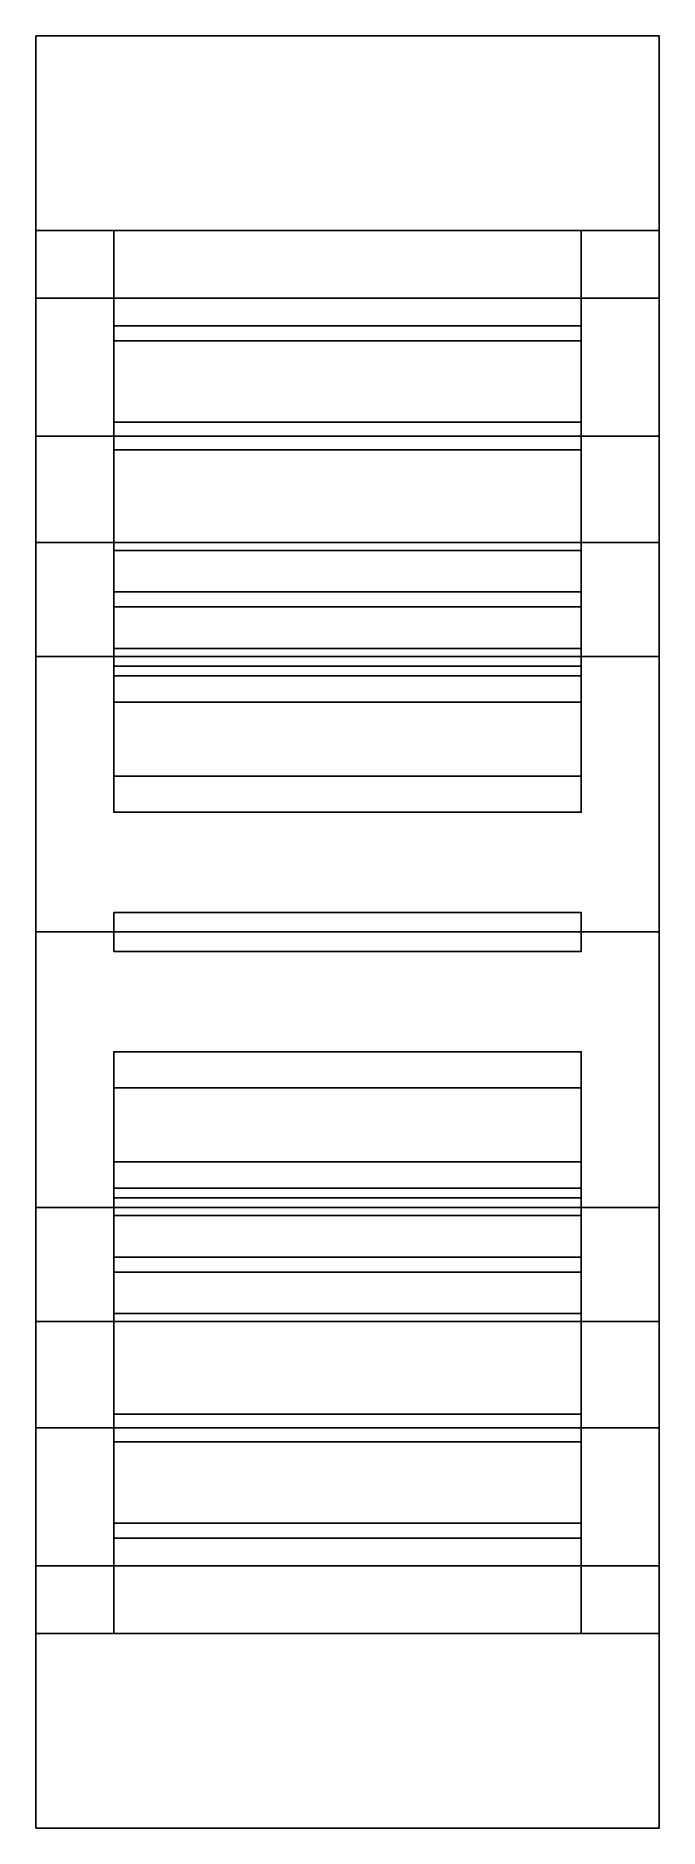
# Model space of a CAD drawing. Extents: x -1.44 to 1.44, y -0.46 to 0.46.
# Drawn here: x -1.44 to -1.12, y -0.46 to 0.46 of the extents above.
import ezdxf

# ---------------------------------------------------------------- set-up
doc = ezdxf.new("R2010")
doc.units = 0
doc.layers.add('WHEELS', color=2, linetype='CONTINUOUS')

msp = doc.modelspace()

# ---------------------------------------------------------------- linework, layer by layer
at = {"layer": 'WHEELS'}
for points in [[(-1.12, 0.32527, 0.32527), (-1.12, 0.46), (-1.44, 0.46), (-1.44, 0.32527, 0.32527)], [(-1.12, 0.46), (-1.12, 0.32527, -0.32527), (-1.44, 0.32527, -0.32527), (-1.44, 0.46)], [(-1.44, 0.25456, -0.25456), (-1.44, 0.36), (-1.44, 0.46), (-1.44, 0.32527, -0.32527)], [(-1.44, 0.36), (-1.44, 0.25456, 0.25456), (-1.44, 0.32527, 0.32527), (-1.44, 0.46)], [(-1.12, 0.36), (-1.12, 0.25456, -0.25456), (-1.12, 0.32527, -0.32527), (-1.12, 0.46)], [(-1.12, 0.25456, 0.25456), (-1.12, 0.36), (-1.12, 0.46), (-1.12, 0.32527, 0.32527)], [(-1.12, 0.36), (-1.12, 0.25456, 0.25456), (-1.44, 0.25456, 0.25456), (-1.44, 0.36)], [(-1.12, 0.25456, -0.25456), (-1.12, 0.36), (-1.44, 0.36), (-1.44, 0.25456, -0.25456)], [(-1.16, 0.36, -0.01), (-1.16, 0.19586, -0.01), (-1.4, 0.19586, -0.01), (-1.4, 0.36, -0.01)], [(-1.4, 0.36, 0.01), (-1.4, 0.19586, 0.01), (-1.16, 0.19586, 0.01), (-1.16, 0.36, 0.01)], [(-1.4, 0.19586, -0.01), (-1.4, 0.19586, 0.01), (-1.4, 0.36, 0.01), (-1.4, 0.36, -0.01)], [(-1.16, 0.36, 0.01), (-1.16, 0.19586, 0.01), (-1.16, 0.19586, -0.01), (-1.16, 0.36, -0.01)], [(-1.12, 0, 0.46), (-1.12, 0.32527, 0.32527), (-1.44, 0.32527, 0.32527), (-1.44, 0, 0.46)], [(-1.12, 0.32527, -0.32527), (-1.12, 0, -0.46), (-1.44, 0, -0.46), (-1.44, 0.32527, -0.32527)], [(-1.44, 0, -0.36), (-1.44, 0.25456, -0.25456), (-1.44, 0.32527, -0.32527), (-1.44, 0, -0.46)], [(-1.44, 0.25456, 0.25456), (-1.44, 0, 0.36), (-1.44, 0, 0.46), (-1.44, 0.32527, 0.32527)], [(-1.12, 0, 0.36), (-1.12, 0.25456, 0.25456), (-1.12, 0.32527, 0.32527), (-1.12, 0, 0.46)], [(-1.12, 0.25456, -0.25456), (-1.12, 0, -0.36), (-1.12, 0, -0.46), (-1.12, 0.32527, -0.32527)], [(-1.16, 0.31111, 0.11804), (-1.16, 0.17454, 0.06147), (-1.4, 0.17454, 0.06147), (-1.4, 0.31111, 0.11804)], [(-1.4, 0.17454, 0.06147), (-1.4, 0.16688, 0.07995), (-1.4, 0.30345, 0.13652), (-1.4, 0.31111, 0.11804)], [(-1.4, 0.16688, -0.07995), (-1.4, 0.17454, -0.06147), (-1.4, 0.31111, -0.11804), (-1.4, 0.30345, -0.13652)], [(-1.4, 0.31111, -0.11804), (-1.4, 0.17454, -0.06147), (-1.16, 0.17454, -0.06147), (-1.16, 0.31111, -0.11804)], [(-1.16, 0.30345, 0.13652), (-1.16, 0.16688, 0.07995), (-1.16, 0.17454, 0.06147), (-1.16, 0.31111, 0.11804)], [(-1.16, 0.31111, -0.11804), (-1.16, 0.17454, -0.06147), (-1.16, 0.16688, -0.07995), (-1.16, 0.30345, -0.13652)], [(-1.4, 0.30345, 0.13652), (-1.4, 0.16688, 0.07995), (-1.16, 0.16688, 0.07995), (-1.16, 0.30345, 0.13652)], [(-1.16, 0.30345, -0.13652), (-1.16, 0.16688, -0.07995), (-1.4, 0.16688, -0.07995), (-1.4, 0.30345, -0.13652)], [(-1.16, 0.26163, 0.24749), (-1.16, 0.14556, 0.13142), (-1.4, 0.14556, 0.13142), (-1.4, 0.26163, 0.24749)], [(-1.4, 0.14556, 0.13142), (-1.4, 0.13142, 0.14556), (-1.4, 0.24749, 0.26163), (-1.4, 0.26163, 0.24749)], [(-1.4, 0.26163, -0.24749), (-1.4, 0.14556, -0.13142), (-1.16, 0.14556, -0.13142), (-1.16, 0.26163, -0.24749)], [(-1.4, 0.13142, -0.14556), (-1.4, 0.14556, -0.13142), (-1.4, 0.26163, -0.24749), (-1.4, 0.24749, -0.26163)], [(-1.16, 0.24749, 0.26163), (-1.16, 0.13142, 0.14556), (-1.16, 0.14556, 0.13142), (-1.16, 0.26163, 0.24749)], [(-1.16, 0.26163, -0.24749), (-1.16, 0.14556, -0.13142), (-1.16, 0.13142, -0.14556), (-1.16, 0.24749, -0.26163)], [(-1.12, 0.25456, 0.25456), (-1.12, 0, 0.36), (-1.44, 0, 0.36), (-1.44, 0.25456, 0.25456)], [(-1.12, 0, -0.36), (-1.12, 0.25456, -0.25456), (-1.44, 0.25456, -0.25456), (-1.44, 0, -0.36)], [(-1.4, 0.24749, 0.26163), (-1.4, 0.13142, 0.14556), (-1.16, 0.13142, 0.14556), (-1.16, 0.24749, 0.26163)], [(-1.16, 0.24749, -0.26163), (-1.16, 0.13142, -0.14556), (-1.4, 0.13142, -0.14556), (-1.4, 0.24749, -0.26163)], [(-1.12, 0.14142, 0.14142), (-1.12, 0.2), (-1.44, 0.2), (-1.44, 0.14142, 0.14142)], [(-1.12, 0.2), (-1.12, 0.14142, -0.14142), (-1.44, 0.14142, -0.14142), (-1.44, 0.2)], [(-1.44, 0.14142, -0.14142), (-1.44, 0, -0.2), (-1.44, -0.14142, -0.14142), (-1.44, 0.2)], [(-1.44, 0.2), (-1.44, -0.14142, -0.14142), (-1.44, -0.2), (-1.44, 0.14142, 0.14142)], [(-1.12, -0.14142, 0.14142), (-1.12, 0.2), (-1.12, 0.14142, 0.14142), (-1.12, 0, 0.2)], [(-1.12, -0.2), (-1.12, 0.14142, -0.14142), (-1.12, 0.2), (-1.12, -0.14142, 0.14142)], [(-1.12, 0, 0.2), (-1.12, 0.14142, 0.14142), (-1.44, 0.14142, 0.14142), (-1.44, 0, 0.2)], [(-1.12, 0.14142, -0.14142), (-1.12, 0, -0.2), (-1.44, 0, -0.2), (-1.44, 0.14142, -0.14142)], [(-1.44, 0.14142, 0.14142), (-1.44, -0.2), (-1.44, -0.14142, 0.14142), (-1.44, 0, 0.2)], [(-1.12, -0.14142, -0.14142), (-1.12, 0, -0.2), (-1.12, 0.14142, -0.14142), (-1.12, -0.2)], [(-1.16, 0.13652, 0.30345), (-1.16, 0.07995, 0.16688), (-1.4, 0.07995, 0.16688), (-1.4, 0.13652, 0.30345)], [(-1.4, 0.07995, 0.16688), (-1.4, 0.06147, 0.17454), (-1.4, 0.11804, 0.31111), (-1.4, 0.13652, 0.30345)], [(-1.4, 0.06147, -0.17454), (-1.4, 0.07995, -0.16688), (-1.4, 0.13652, -0.30345), (-1.4, 0.11804, -0.31111)], [(-1.4, 0.13652, -0.30345), (-1.4, 0.07995, -0.16688), (-1.16, 0.07995, -0.16688), (-1.16, 0.13652, -0.30345)], [(-1.16, 0.11804, 0.31111), (-1.16, 0.06147, 0.17454), (-1.16, 0.07995, 0.16688), (-1.16, 0.13652, 0.30345)], [(-1.16, 0.13652, -0.30345), (-1.16, 0.07995, -0.16688), (-1.16, 0.06147, -0.17454), (-1.16, 0.11804, -0.31111)], [(-1.4, 0.11804, 0.31111), (-1.4, 0.06147, 0.17454), (-1.16, 0.06147, 0.17454), (-1.16, 0.11804, 0.31111)], [(-1.16, 0.11804, -0.31111), (-1.16, 0.06147, -0.17454), (-1.4, 0.06147, -0.17454), (-1.4, 0.11804, -0.31111)], [(-1.4, 0.01, 0.19586), (-1.4, -0.01, 0.19586), (-1.4, -0.01, 0.36), (-1.4, 0.01, 0.36)], [(-1.16, 0.01, 0.36), (-1.16, 0.01, 0.19586), (-1.4, 0.01, 0.19586), (-1.4, 0.01, 0.36)], [(-1.4, 0.01, -0.36), (-1.4, 0.01, -0.19586), (-1.16, 0.01, -0.19586), (-1.16, 0.01, -0.36)], [(-1.4, -0.01, -0.19586), (-1.4, 0.01, -0.19586), (-1.4, 0.01, -0.36), (-1.4, -0.01, -0.36)], [(-1.16, -0.01, 0.36), (-1.16, -0.01, 0.19586), (-1.16, 0.01, 0.19586), (-1.16, 0.01, 0.36)], [(-1.16, 0.01, -0.36), (-1.16, 0.01, -0.19586), (-1.16, -0.01, -0.19586), (-1.16, -0.01, -0.36)], [(-1.12, -0.32527, 0.32527), (-1.12, 0, 0.46), (-1.44, 0, 0.46), (-1.44, -0.32527, 0.32527)], [(-1.12, 0, -0.46), (-1.12, -0.32527, -0.32527), (-1.44, -0.32527, -0.32527), (-1.44, 0, -0.46)], [(-1.12, 0, 0.36), (-1.12, -0.25456, 0.25456), (-1.44, -0.25456, 0.25456), (-1.44, 0, 0.36)], [(-1.12, -0.25456, -0.25456), (-1.12, 0, -0.36), (-1.44, 0, -0.36), (-1.44, -0.25456, -0.25456)], [(-1.12, -0.14142, 0.14142), (-1.12, 0, 0.2), (-1.44, 0, 0.2), (-1.44, -0.14142, 0.14142)], [(-1.12, 0, -0.2), (-1.12, -0.14142, -0.14142), (-1.44, -0.14142, -0.14142), (-1.44, 0, -0.2)], [(-1.44, -0.25456, -0.25456), (-1.44, 0, -0.36), (-1.44, 0, -0.46), (-1.44, -0.32527, -0.32527)], [(-1.44, 0, 0.36), (-1.44, -0.25456, 0.25456), (-1.44, -0.32527, 0.32527), (-1.44, 0, 0.46)], [(-1.12, -0.25456, 0.25456), (-1.12, 0, 0.36), (-1.12, 0, 0.46), (-1.12, -0.32527, 0.32527)], [(-1.12, 0, -0.36), (-1.12, -0.25456, -0.25456), (-1.12, -0.32527, -0.32527), (-1.12, 0, -0.46)], [(-1.4, -0.01, 0.36), (-1.4, -0.01, 0.19586), (-1.16, -0.01, 0.19586), (-1.16, -0.01, 0.36)], [(-1.16, -0.01, -0.36), (-1.16, -0.01, -0.19586), (-1.4, -0.01, -0.19586), (-1.4, -0.01, -0.36)], [(-1.16, -0.11804, 0.31111), (-1.16, -0.06147, 0.17454), (-1.4, -0.06147, 0.17454), (-1.4, -0.11804, 0.31111)], [(-1.4, -0.06147, 0.17454), (-1.4, -0.07995, 0.16688), (-1.4, -0.13652, 0.30345), (-1.4, -0.11804, 0.31111)], [(-1.4, -0.07995, -0.16688), (-1.4, -0.06147, -0.17454), (-1.4, -0.11804, -0.31111), (-1.4, -0.13652, -0.30345)], [(-1.4, -0.11804, -0.31111), (-1.4, -0.06147, -0.17454), (-1.16, -0.06147, -0.17454), (-1.16, -0.11804, -0.31111)], [(-1.16, -0.13652, 0.30345), (-1.16, -0.07995, 0.16688), (-1.16, -0.06147, 0.17454), (-1.16, -0.11804, 0.31111)], [(-1.16, -0.11804, -0.31111), (-1.16, -0.06147, -0.17454), (-1.16, -0.07995, -0.16688), (-1.16, -0.13652, -0.30345)], [(-1.4, -0.13652, 0.30345), (-1.4, -0.07995, 0.16688), (-1.16, -0.07995, 0.16688), (-1.16, -0.13652, 0.30345)], [(-1.16, -0.13652, -0.30345), (-1.16, -0.07995, -0.16688), (-1.4, -0.07995, -0.16688), (-1.4, -0.13652, -0.30345)], [(-1.4, -0.24749, -0.26163), (-1.4, -0.13142, -0.14556), (-1.16, -0.13142, -0.14556), (-1.16, -0.24749, -0.26163)], [(-1.4, -0.14556, -0.13142), (-1.4, -0.13142, -0.14556), (-1.4, -0.24749, -0.26163), (-1.4, -0.26163, -0.24749)], [(-1.16, -0.24749, 0.26163), (-1.16, -0.13142, 0.14556), (-1.4, -0.13142, 0.14556), (-1.4, -0.24749, 0.26163)], [(-1.4, -0.13142, 0.14556), (-1.4, -0.14556, 0.13142), (-1.4, -0.26163, 0.24749), (-1.4, -0.24749, 0.26163)], [(-1.16, -0.24749, -0.26163), (-1.16, -0.13142, -0.14556), (-1.16, -0.14556, -0.13142), (-1.16, -0.26163, -0.24749)], [(-1.16, -0.26163, 0.24749), (-1.16, -0.14556, 0.13142), (-1.16, -0.13142, 0.14556), (-1.16, -0.24749, 0.26163)], [(-1.12, -0.2), (-1.12, -0.14142, 0.14142), (-1.44, -0.14142, 0.14142), (-1.44, -0.2)], [(-1.12, -0.14142, -0.14142), (-1.12, -0.2), (-1.44, -0.2), (-1.44, -0.14142, -0.14142)], [(-1.16, -0.26163, -0.24749), (-1.16, -0.14556, -0.13142), (-1.4, -0.14556, -0.13142), (-1.4, -0.26163, -0.24749)], [(-1.4, -0.26163, 0.24749), (-1.4, -0.14556, 0.13142), (-1.16, -0.14556, 0.13142), (-1.16, -0.26163, 0.24749)], [(-1.4, -0.17454, -0.06147), (-1.4, -0.16688, -0.07995), (-1.4, -0.30345, -0.13652), (-1.4, -0.31111, -0.11804)], [(-1.4, -0.30345, -0.13652), (-1.4, -0.16688, -0.07995), (-1.16, -0.16688, -0.07995), (-1.16, -0.30345, -0.13652)], [(-1.16, -0.30345, 0.13652), (-1.16, -0.16688, 0.07995), (-1.4, -0.16688, 0.07995), (-1.4, -0.30345, 0.13652)], [(-1.4, -0.16688, 0.07995), (-1.4, -0.17454, 0.06147), (-1.4, -0.31111, 0.11804), (-1.4, -0.30345, 0.13652)], [(-1.16, -0.31111, -0.11804), (-1.16, -0.17454, -0.06147), (-1.4, -0.17454, -0.06147), (-1.4, -0.31111, -0.11804)], [(-1.4, -0.31111, 0.11804), (-1.4, -0.17454, 0.06147), (-1.16, -0.17454, 0.06147), (-1.16, -0.31111, 0.11804)], [(-1.16, -0.30345, -0.13652), (-1.16, -0.16688, -0.07995), (-1.16, -0.17454, -0.06147), (-1.16, -0.31111, -0.11804)], [(-1.16, -0.31111, 0.11804), (-1.16, -0.17454, 0.06147), (-1.16, -0.16688, 0.07995), (-1.16, -0.30345, 0.13652)], [(-1.16, -0.36, 0.01), (-1.16, -0.19586, 0.01), (-1.4, -0.19586, 0.01), (-1.4, -0.36, 0.01)], [(-1.4, -0.36, -0.01), (-1.4, -0.19586, -0.01), (-1.16, -0.19586, -0.01), (-1.16, -0.36, -0.01)], [(-1.4, -0.19586, 0.01), (-1.4, -0.19586, -0.01), (-1.4, -0.36, -0.01), (-1.4, -0.36, 0.01)], [(-1.16, -0.36, -0.01), (-1.16, -0.19586, -0.01), (-1.16, -0.19586, 0.01), (-1.16, -0.36, 0.01)], [(-1.12, -0.25456, 0.25456), (-1.12, -0.36), (-1.44, -0.36), (-1.44, -0.25456, 0.25456)], [(-1.12, -0.36), (-1.12, -0.25456, -0.25456), (-1.44, -0.25456, -0.25456), (-1.44, -0.36)], [(-1.44, -0.25456, 0.25456), (-1.44, -0.36), (-1.44, -0.46), (-1.44, -0.32527, 0.32527)], [(-1.44, -0.36), (-1.44, -0.25456, -0.25456), (-1.44, -0.32527, -0.32527), (-1.44, -0.46)], [(-1.12, -0.36), (-1.12, -0.25456, 0.25456), (-1.12, -0.32527, 0.32527), (-1.12, -0.46)], [(-1.12, -0.25456, -0.25456), (-1.12, -0.36), (-1.12, -0.46), (-1.12, -0.32527, -0.32527)], [(-1.12, -0.46), (-1.12, -0.32527, 0.32527), (-1.44, -0.32527, 0.32527), (-1.44, -0.46)], [(-1.12, -0.32527, -0.32527), (-1.12, -0.46), (-1.44, -0.46), (-1.44, -0.32527, -0.32527)]]:
    msp.add_3dface(points, dxfattribs=at)

doc.saveas('drawing.dxf')
